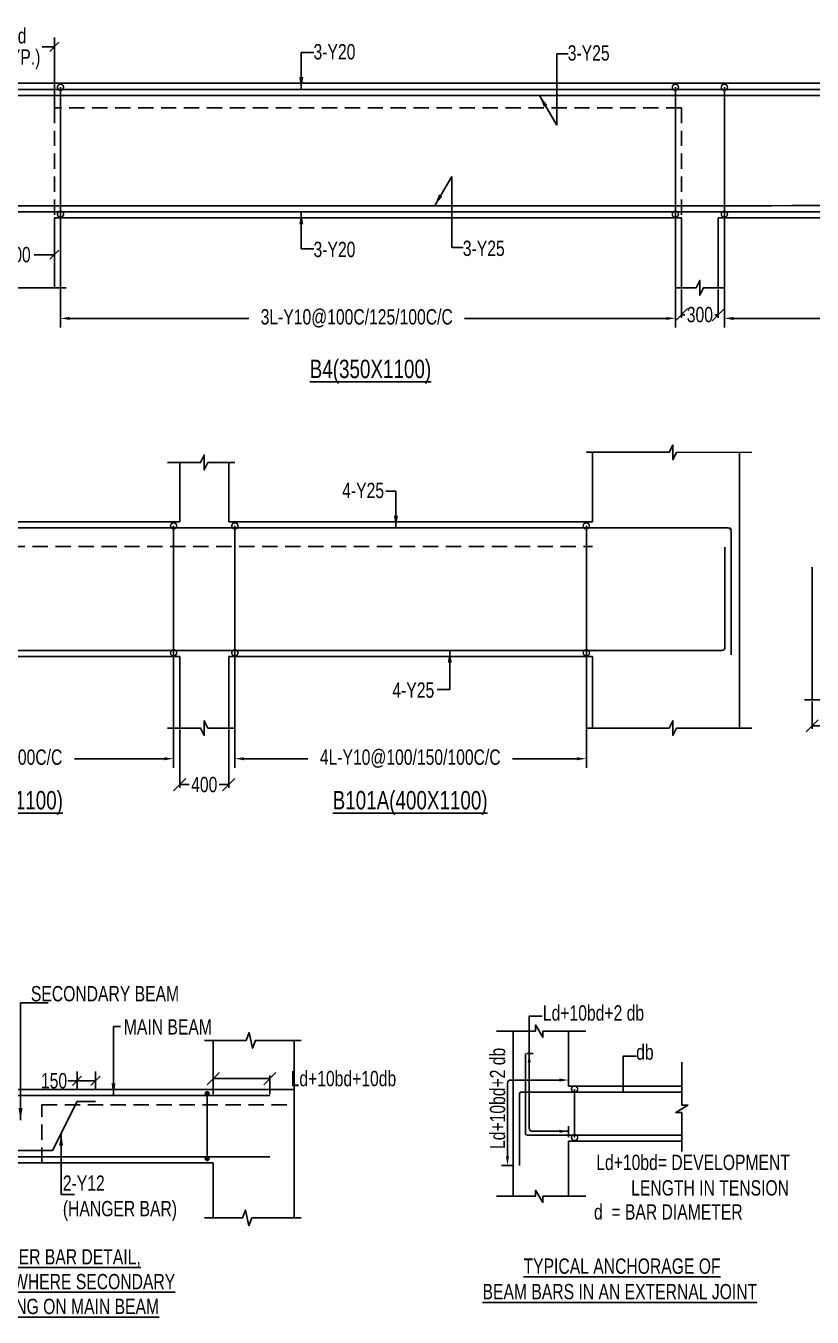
# Model space of a CAD drawing. Header units: millimetres. Extents: x 0 to 31744305, y -21599035 to 0.
# Drawn here: x 31660420 to 31666841, y -21259822 to -21249272 of the extents above; entities that cross this region are included whole.
import ezdxf

# ---------------------------------------------------------------- set-up
doc = ezdxf.new("R2010")
doc.units = ezdxf.units.MM
doc.header["$LTSCALE"] = 1000
doc.header["$MEASUREMENT"] = 0
doc.header["$PDMODE"] = 3
for name, pattern in [('CONTINOUS', [0]), ('CONTINU', [0]), ('HIDDEN', [0.375, 0.25, -0.125])]:
    doc.linetypes.add(name, pattern=pattern)
for name, color, linetype in [('-S-ARROW', 253, 'Continuous'), ('-S-BMNO', 1, 'Continuous'), ('-S-DIM', 251, 'Continuous'), ('-S-MISC', 8, 'Continuous'), ('-S-STIRRUPS DIM', 6, 'Continuous'), ('-S-STIRUP', 11, 'Continuous'), ('-STR-BEAM', 7, 'CONTINU'), ('-STR-COLUMN', 5, 'HIDDEN'), ('-STR-REINF', 3, 'Continuous'), ('-STR-RF-DIM', 8, 'CONTINOUS'), ('-STR-TEXT', 6, 'Continuous'), ('A-CONC', 5, 'Continuous'), ('Leader', 8, 'Continuous'), ('rein', 3, 'Continuous'), ('S-COL', 5, 'Continuous'), ('S-DIM', 7, 'Continuous'), ('SEC TEXT', 9, 'Continuous'), ('SLAB LINE', 254, 'HIDDEN')]:
    doc.layers.add(name, color=color, linetype=linetype)
doc.styles.add('BEAM-LS', font='romans.shx', dxfattribs={"width": 0.8})
doc.styles.add('SOBHA', font='swisscl.ttf')
doc.styles.add('sobha.sed', font='swisscl.ttf')
doc.dimstyles.new('S-25', dxfattribs={"dimscale": 25, "dimtxt": 2.5, "dimasz": 2.5, "dimexe": 0.25, "dimexo": 0.25, "dimgap": 0.1, "dimtad": 0, "dimdec": 0, "dimrnd": 0.0005, "dimzin": 0, "dimdsep": 46, "dimtxsty": 'SOBHA', "dimblk": 'OBLIQUE', "dimcen": 0.09, "dimclrd": 8, "dimclre": 8, "dimclrt": 6, "dimadec": 0, "dimazin": 0, "dimtfac": 1, "dimtdec": 0, "dimtofl": 0, "dimtmove": 0, "dimatfit": 3, "dimfxl": 0.18, "dimtolj": 1, "dimtzin": 0, "dimlwd": -1, "dimlwe": -1, "dimarcsym": 0})
doc.dimstyles.new('S-50', dxfattribs={"dimscale": 50, "dimtxt": 2.5, "dimasz": 2, "dimexe": 0.5, "dimexo": 0.25, "dimgap": 0.25, "dimtad": 0, "dimdec": 0, "dimrnd": 0.0005, "dimzin": 0, "dimdsep": 46, "dimtxsty": 'sobha.sed', "dimblk": 'OBLIQUE', "dimcen": 0.09, "dimclrd": 8, "dimclre": 8, "dimclrt": 6, "dimadec": 0, "dimazin": 0, "dimtfac": 1, "dimtdec": 0, "dimtofl": 0, "dimtmove": 2, "dimatfit": 3, "dimfxl": 0.18, "dimtolj": 1, "dimtzin": 0, "dimlwd": -1, "dimlwe": -1, "dimarcsym": 0})
doc.dimstyles.new('S-DIM50', dxfattribs={"dimscale": 50, "dimtxt": 2.5, "dimasz": 1.5, "dimexe": 1.5, "dimexo": 1, "dimgap": 0.5, "dimtad": 0, "dimdec": 0, "dimzin": 0, "dimdsep": 46, "dimtxsty": 'SOBHA', "dimcen": 0.09, "dimclrd": 256, "dimclre": 256, "dimclrt": 6, "dimadec": 5, "dimazin": 0, "dimtfac": 1, "dimtdec": 0, "dimtofl": 0, "dimtmove": 0, "dimatfit": 3, "dimfxl": 0.18, "dimtolj": 1, "dimtzin": 0, "dimlwd": -1, "dimlwe": -1, "dimarcsym": 0})
doc.dimstyles.new('STIRUP', dxfattribs={"dimscale": 50, "dimtxt": 2.5, "dimasz": 2.2, "dimexe": 0, "dimexo": 0, "dimgap": 0.5, "dimtad": 0, "dimdec": 0, "dimzin": 0, "dimdsep": 46, "dimtxsty": 'BEAM-LS', "dimblk": 'DOTSMALL', "dimcen": 0.09, "dimclrd": 256, "dimclre": 256, "dimclrt": 256, "dimadec": 5, "dimazin": 0, "dimtfac": 1, "dimtdec": 0, "dimtofl": 0, "dimtmove": 0, "dimatfit": 3, "dimldrblk": 'DOTSMALL', "dimfxl": 0, "dimfxlon": 1, "dimtolj": 1, "dimtzin": 0, "dimlwd": -1, "dimlwe": -1, "dimarcsym": 0})

# ---------------------------------------------------------------- blocks, each defined once
blk = doc.blocks.new('_DotSmall')
at = {"color": 0, "linetype": 'ByBlock', "const_width": 0.5}
blk.add_lwpolyline([(-0.0625, 0, 1), (0.0625, 0, 1)], format="xyb", close=True, dxfattribs=at)
blk = doc.blocks.new('*D12')
at = {"layer": '-S-STIRUP', "ltscale": 100, "transparency": 16777216}
blk.add_line((31660703, -21250811), (31660703, -21249774), dxfattribs=at)
at = {"layer": 'Defpoints', "color": 0, "linetype": 'CONTINU', "ltscale": 100, "transparency": 16777216}
for p in [(31660703, -21249774), (31660703, -21249774), (31660703, -21250811)]:
    blk.add_point(p, dxfattribs=at)
at = {"layer": '-S-STIRUP', "linetype": 'CONTINU', "ltscale": 100, "transparency": 16777216, "xscale": 100, "yscale": 100, "zscale": 100}
for p, rotation in [((31660703, -21249774), 90), ((31660703, -21250811), 270)]:
    blk.add_blockref('_DotSmall', p, dxfattribs=dict(at, rotation=rotation))
blk = doc.blocks.new('*D13')
at = {"layer": '-S-STIRUP', "ltscale": 100, "transparency": 16777216}
blk.add_line((31665724, -21250811), (31665724, -21249774), dxfattribs=at)
at = {"layer": 'Defpoints', "color": 0, "linetype": 'CONTINU', "ltscale": 100, "transparency": 16777216}
for p in [(31665724, -21249774), (31665724, -21249774), (31665724, -21250811)]:
    blk.add_point(p, dxfattribs=at)
at = {"layer": '-S-STIRUP', "linetype": 'CONTINU', "ltscale": 100, "transparency": 16777216, "xscale": 100, "yscale": 100, "zscale": 100}
for p, rotation in [((31665724, -21249774), 90), ((31665724, -21250811), 270)]:
    blk.add_blockref('_DotSmall', p, dxfattribs=dict(at, rotation=rotation))
blk = doc.blocks.new('*D15')
at = {"layer": '-STR-RF-DIM', "transparency": 16777216}
for p, q in [((31660703, -21250811), (31660703, -21251737)), ((31665724, -21250811), (31665724, -21251737)), ((31660778, -21251662), (31662240, -21251662)), ((31665649, -21251662), (31664003, -21251662))]:
    blk.add_line(p, q, dxfattribs=at)
for points in [[(31660778, -21251650), (31660778, -21251675), (31660703, -21251662)], [(31665649, -21251650), (31665649, -21251675), (31665724, -21251662)]]:
    blk.add_solid(points, dxfattribs=at)
at = {"layer": 'Defpoints', "color": 0, "transparency": 16777216}
for p in [(31660703, -21250811, 0), (31665724, -21250811, 0), (31660703, -21251662)]:
    blk.add_point(p, dxfattribs=at)
at = {"layer": '-STR-RF-DIM', "color": 6, "transparency": 16777216, "insert": (31663122, -21251662), "char_height": 125, "attachment_point": 5, "style": 'SOBHA'}
blk.add_mtext('\\A1;3L-Y10@100C/125/100C/C', dxfattribs=at)
blk = doc.blocks.new('_OBLIQUE')
at = {"color": 0, "linetype": 'ByBlock'}
blk.add_line((-0.5, -0.5), (0.5, 0.5), dxfattribs=at)
blk = doc.blocks.new('*D381')
at = {"color": 8, "transparency": 16777216}
for p, q in [((1133, -189), (1087, -110)), ((1300, -500), (862, -500))]:
    blk.add_line(p, q, dxfattribs=at)
for start, end in [(120, 134.7429), (165.2571, 180)]:
    blk.add_arc((1312, -500), 425, start, end, dxfattribs=at)
at = {"layer": 'Defpoints', "color": 0, "transparency": 16777216}
for p in [(1139, -200, 0), (987, -227), (1312, -500), (1312, -500), (1787, -500)]:
    blk.add_point(p, dxfattribs=at)
at = {"color": 8, "transparency": 16777216, "xscale": 100, "yscale": 100, "zscale": 100}
for p, rotation in [((1100, -132), 29.99999999999575), ((887, -500), 269.9999884995148)]:
    blk.add_blockref('_OBLIQUE', p, dxfattribs=dict(at, rotation=rotation))
at = {"color": 6, "transparency": 16777216, "insert": (944, -288), "char_height": 125, "attachment_point": 5, "rotation": 60, "style": 'sobha.sed'}
blk.add_mtext('\\A1;60°', dxfattribs=at)
blk = doc.blocks.new('*D378')
at = {"layer": '-S-DIM', "color": 8, "transparency": 16777216}
for p, q in [((962, -5), (962, 145)), ((1112, -5), (1112, 145)), ((962, 70), (1112, 70)), ((1112, 70), (1187, 70))]:
    blk.add_line(p, q, dxfattribs=at)
at = {"layer": 'Defpoints', "color": 0, "transparency": 16777216}
for p in [(1112, 70), (962, -100), (1112, -100)]:
    blk.add_point(p, dxfattribs=at)
at = {"layer": '-S-DIM', "color": 8, "transparency": 16777216, "xscale": 75, "yscale": 75, "zscale": 75, "rotation": 180}
blk.add_blockref('_OBLIQUE', (962, 70), dxfattribs=at)
at = {"layer": '-S-DIM', "color": 8, "transparency": 16777216, "xscale": 75, "yscale": 75, "zscale": 75}
blk.add_blockref('_OBLIQUE', (1112, 70), dxfattribs=at)
at = {"layer": '-S-DIM', "color": 6, "transparency": 16777216, "insert": (1300, 70), "char_height": 125, "attachment_point": 5, "style": 'SOBHA'}
blk.add_mtext('\\A1;150', dxfattribs=at)
blk = doc.blocks.new('*D379')
at = {"layer": '-S-DIM', "color": 8, "transparency": 16777216}
for p, q in [((1988, -5), (1988, 145)), ((2138, -5), (2138, 145)), ((1988, 70), (1913, 70)), ((2138, 70), (1988, 70))]:
    blk.add_line(p, q, dxfattribs=at)
at = {"layer": 'Defpoints', "color": 0, "transparency": 16777216}
for p in [(1988, 70), (1988, -100), (2138, -100)]:
    blk.add_point(p, dxfattribs=at)
at = {"layer": '-S-DIM', "color": 8, "transparency": 16777216, "xscale": 75, "yscale": 75, "zscale": 75, "rotation": 180}
blk.add_blockref('_OBLIQUE', (1988, 70), dxfattribs=at)
at = {"layer": '-S-DIM', "color": 8, "transparency": 16777216, "xscale": 75, "yscale": 75, "zscale": 75}
blk.add_blockref('_OBLIQUE', (2138, 70), dxfattribs=at)
at = {"layer": '-S-DIM', "color": 6, "transparency": 16777216, "insert": (1800, 70), "char_height": 125, "attachment_point": 5, "style": 'SOBHA'}
blk.add_mtext('\\A1;150', dxfattribs=at)
blk = doc.blocks.new('*D382')
at = {"layer": '-S-DIM', "color": 8, "transparency": 16777216}
for p, q in [((-462, -38), (-462, 113)), ((0, -38), (0, 113)), ((-462, 88), (0, 88))]:
    blk.add_line(p, q, dxfattribs=at)
at = {"layer": 'Defpoints', "color": 0, "transparency": 16777216}
for p in [(0, 88), (-462, -50), (0, -50)]:
    blk.add_point(p, dxfattribs=at)
at = {"layer": '-S-DIM', "color": 8, "transparency": 16777216, "xscale": 100, "yscale": 100, "zscale": 100}
for p, rotation in [((-462, 88), 179.9997867593097), ((0, 88), 359.9997867593097)]:
    blk.add_blockref('_OBLIQUE', p, dxfattribs=dict(at, rotation=rotation))
at = {"layer": '-S-DIM', "color": 6, "transparency": 16777216, "insert": (-1064, 88), "char_height": 125, "attachment_point": 5, "rotation": 359.9998, "style": 'sobha.sed'}
blk.add_mtext('\\A1;Ld+10bd+10db', dxfattribs=at)
blk = doc.blocks.new('*D383')
at = {"layer": '-S-DIM', "color": 8, "transparency": 16777216}
for p, q in [((3100, -38), (3100, 113)), ((3562, -38), (3562, 113)), ((3562, 88), (3100, 88))]:
    blk.add_line(p, q, dxfattribs=at)
at = {"layer": 'Defpoints', "color": 0, "transparency": 16777216}
for p in [(3100, 88), (3100, -50), (3562, -50)]:
    blk.add_point(p, dxfattribs=at)
at = {"layer": '-S-DIM', "color": 8, "transparency": 16777216, "xscale": 100, "yscale": 100, "zscale": 100}
for p, rotation in [((3100, 88), 180.0002132406902), ((3562, 88), 0.0002132406903055)]:
    blk.add_blockref('_OBLIQUE', p, dxfattribs=dict(at, rotation=rotation))
at = {"layer": '-S-DIM', "color": 6, "transparency": 16777216, "insert": (4163, 88), "char_height": 125, "attachment_point": 5, "rotation": 0.0002, "style": 'sobha.sed'}
blk.add_mtext('\\A1;Ld+10bd+10db', dxfattribs=at)
blk = doc.blocks.new('*D398')
at = {"layer": '-S-STIRUP', "ltscale": 100, "transparency": 16777216}
blk.add_line((31664901, -21258354), (31664901, -21257959), dxfattribs=at)
at = {"layer": 'Defpoints', "color": 0, "linetype": 'CONTINU', "ltscale": 100, "transparency": 16777216}
for p in [(31664900, -21257959), (31664901, -21257959), (31664901, -21258354)]:
    blk.add_point(p, dxfattribs=at)
at = {"layer": '-S-STIRUP', "linetype": 'CONTINU', "ltscale": 100, "transparency": 16777216, "xscale": 100, "yscale": 100, "zscale": 100}
for p, rotation in [((31664901, -21257959), 90), ((31664901, -21258354), 270)]:
    blk.add_blockref('_DotSmall', p, dxfattribs=dict(at, rotation=rotation))
blk = doc.blocks.new('*D405')
at = {"layer": '-S-STIRRUPS DIM', "color": 251, "transparency": 16777216}
for p, q in [((31660055, -21249841), (31660055, -21249368)), ((31660653, -21249941), (31660653, -21249368))]:
    blk.add_line(p, q, dxfattribs=at)
at = {"layer": '-S-STIRRUPS DIM', "color": 8, "transparency": 16777216}
for p, q in [((31660055, -21249443), (31660156, -21249443)), ((31660653, -21249443), (31660553, -21249443))]:
    blk.add_line(p, q, dxfattribs=at)
at = {"layer": 'Defpoints', "color": 0, "transparency": 16777216}
for p in [(31660653, -21249443), (31660055, -21249841, 0), (31660653, -21249941)]:
    blk.add_point(p, dxfattribs=at)
at = {"layer": '-S-STIRRUPS DIM', "color": 8, "transparency": 16777216, "xscale": 75, "yscale": 75, "zscale": 75, "rotation": 180}
blk.add_blockref('_OBLIQUE', (31660055, -21249443), dxfattribs=at)
at = {"layer": '-S-STIRRUPS DIM', "color": 8, "transparency": 16777216, "xscale": 75, "yscale": 75, "zscale": 75}
blk.add_blockref('_OBLIQUE', (31660653, -21249443), dxfattribs=at)
at = {"layer": '-S-STIRRUPS DIM', "color": 6, "transparency": 16777216, "char_height": 125, "attachment_point": 5, "style": 'sobha.sed'}
for s, insert in [('\\A1;Ld', (31660354, -21249354)), ('\\A1;(TYP.)', (31660354, -21249546))]:
    blk.add_mtext(s, dxfattribs=dict(at, insert=insert))
blk = doc.blocks.new('*D409')
at = {"layer": '-S-STIRRUPS DIM', "color": 251, "transparency": 16777216}
for p, q in [((31660053, -21250741), (31660053, -21251217)), ((31660653, -21250841), (31660653, -21251217))]:
    blk.add_line(p, q, dxfattribs=at)
at = {"layer": '-S-STIRRUPS DIM', "color": 8, "transparency": 16777216}
for p, q in [((31660053, -21251142), (31660219, -21251142)), ((31660653, -21251142), (31660487, -21251142))]:
    blk.add_line(p, q, dxfattribs=at)
at = {"layer": 'Defpoints', "color": 0, "transparency": 16777216}
for p in [(31660053, -21250741, 0), (31660653, -21250841, 0), (31660053, -21251142)]:
    blk.add_point(p, dxfattribs=at)
at = {"layer": '-S-STIRRUPS DIM', "color": 8, "transparency": 16777216, "xscale": 75, "yscale": 75, "zscale": 75, "rotation": 180}
blk.add_blockref('_OBLIQUE', (31660053, -21251142), dxfattribs=at)
at = {"layer": '-S-STIRRUPS DIM', "color": 8, "transparency": 16777216, "xscale": 75, "yscale": 75, "zscale": 75}
blk.add_blockref('_OBLIQUE', (31660653, -21251142), dxfattribs=at)
at = {"layer": '-S-STIRRUPS DIM', "color": 6, "transparency": 16777216, "insert": (31660353, -21251142), "char_height": 125, "attachment_point": 5, "style": 'sobha.sed'}
blk.add_mtext('\\A1;600', dxfattribs=at)
blk = doc.blocks.new('*D519')
at = {"layer": '-STR-RF-DIM', "transparency": 16777216}
for p, q in [((31666124, -21250811), (31666124, -21251737)), ((31670918, -21250811), (31670918, -21251737)), ((31666199, -21251662), (31667661, -21251662)), ((31670843, -21251662), (31669424, -21251662))]:
    blk.add_line(p, q, dxfattribs=at)
for points in [[(31666199, -21251650), (31666199, -21251675), (31666124, -21251662)], [(31670843, -21251650), (31670843, -21251675), (31670918, -21251662)]]:
    blk.add_solid(points, dxfattribs=at)
at = {"layer": 'Defpoints', "color": 0, "transparency": 16777216}
for p in [(31666124, -21250811, 0), (31670918, -21250811, 0), (31666124, -21251662)]:
    blk.add_point(p, dxfattribs=at)
at = {"layer": '-STR-RF-DIM', "color": 6, "transparency": 16777216, "insert": (31668543, -21251662), "char_height": 125, "attachment_point": 5, "style": 'SOBHA'}
blk.add_mtext('\\A1;3L-Y10@100C/125/100C/C', dxfattribs=at)
blk = doc.blocks.new('*D518')
at = {"layer": '-S-STIRUP', "ltscale": 100, "transparency": 16777216}
blk.add_line((31666124, -21250811), (31666124, -21249774), dxfattribs=at)
at = {"layer": 'Defpoints', "color": 0, "linetype": 'CONTINU', "ltscale": 100, "transparency": 16777216}
for p in [(31666124, -21249774), (31666124, -21249774), (31666124, -21250811)]:
    blk.add_point(p, dxfattribs=at)
at = {"layer": '-S-STIRUP', "linetype": 'CONTINU', "ltscale": 100, "transparency": 16777216, "xscale": 100, "yscale": 100, "zscale": 100}
for p, rotation in [((31666124, -21249774), 90), ((31666124, -21250811), 270)]:
    blk.add_blockref('_DotSmall', p, dxfattribs=dict(at, rotation=rotation))
blk = doc.blocks.new('*D783')
at = {"layer": '-STR-RF-DIM', "transparency": 16777216}
for p, q in [((31658677, -21254424), (31658677, -21255334)), ((31661627, -21254394), (31661627, -21255334)), ((31658752, -21255259), (31659143, -21255259)), ((31661552, -21255259), (31660817, -21255259))]:
    blk.add_line(p, q, dxfattribs=at)
for points in [[(31658752, -21255247), (31658752, -21255272), (31658677, -21255259)], [(31661552, -21255247), (31661552, -21255272), (31661627, -21255259)]]:
    blk.add_solid(points, dxfattribs=at)
at = {"layer": 'Defpoints', "color": 0, "transparency": 16777216}
for p in [(31658677, -21254424, 0), (31661627, -21254394, 178587), (31661627, -21255259)]:
    blk.add_point(p, dxfattribs=at)
at = {"layer": '-STR-RF-DIM', "color": 6, "transparency": 16777216, "insert": (31659980, -21255259), "char_height": 125, "attachment_point": 5, "style": 'SOBHA'}
blk.add_mtext('\\A1;4L-Y10@100/150/100C/C', dxfattribs=at)
blk = doc.blocks.new('*D785')
at = {"layer": '-S-STIRUP', "ltscale": 100, "transparency": 16777216}
blk.add_line((31661627, -21254394), (31661627, -21253357), dxfattribs=at)
at = {"layer": 'Defpoints', "color": 0, "linetype": 'CONTINU', "ltscale": 100, "transparency": 16777216}
for p in [(31661627, -21253357), (31661627, -21253357), (31661627, -21254394)]:
    blk.add_point(p, dxfattribs=at)
at = {"layer": '-S-STIRUP', "linetype": 'CONTINU', "ltscale": 100, "transparency": 16777216, "xscale": 100, "yscale": 100, "zscale": 100}
for p, rotation in [((31661627, -21253357), 90), ((31661627, -21254394), 270)]:
    blk.add_blockref('_DotSmall', p, dxfattribs=dict(at, rotation=rotation))
blk = doc.blocks.new('*D786')
at = {"layer": '-STR-RF-DIM', "transparency": 16777216}
for p, q in [((31662127, -21254394), (31662127, -21255334)), ((31664997, -21254394), (31664997, -21255334)), ((31662202, -21255259), (31662722, -21255259)), ((31664922, -21255259), (31664395, -21255259))]:
    blk.add_line(p, q, dxfattribs=at)
for points in [[(31662202, -21255247), (31662202, -21255272), (31662127, -21255259)], [(31664922, -21255247), (31664922, -21255272), (31664997, -21255259)]]:
    blk.add_solid(points, dxfattribs=at)
at = {"layer": 'Defpoints', "color": 0, "transparency": 16777216}
for p in [(31662127, -21254394, 178587), (31664997, -21254394, 178587), (31662127, -21255259)]:
    blk.add_point(p, dxfattribs=at)
at = {"layer": '-STR-RF-DIM', "color": 6, "transparency": 16777216, "insert": (31663559, -21255259), "char_height": 125, "attachment_point": 5, "style": 'SOBHA'}
blk.add_mtext('\\A1;4L-Y10@100/150/100C/C', dxfattribs=at)
blk = doc.blocks.new('*D787')
at = {"layer": '-S-STIRUP', "ltscale": 100, "transparency": 16777216}
blk.add_line((31662127, -21254394), (31662127, -21253357), dxfattribs=at)
at = {"layer": 'Defpoints', "color": 0, "linetype": 'CONTINU', "ltscale": 100, "transparency": 16777216}
for p in [(31662127, -21253357), (31662127, -21253357), (31662127, -21254394)]:
    blk.add_point(p, dxfattribs=at)
at = {"layer": '-S-STIRUP', "linetype": 'CONTINU', "ltscale": 100, "transparency": 16777216, "xscale": 100, "yscale": 100, "zscale": 100}
for p, rotation in [((31662127, -21253357), 90), ((31662127, -21254394), 270)]:
    blk.add_blockref('_DotSmall', p, dxfattribs=dict(at, rotation=rotation))
blk = doc.blocks.new('*D788')
at = {"layer": '-S-STIRUP', "ltscale": 100, "transparency": 16777216}
blk.add_line((31664997, -21254394), (31664997, -21253357), dxfattribs=at)
at = {"layer": 'Defpoints', "color": 0, "linetype": 'CONTINU', "ltscale": 100, "transparency": 16777216}
for p in [(31664997, -21253357), (31664997, -21253357), (31664997, -21254394)]:
    blk.add_point(p, dxfattribs=at)
at = {"layer": '-S-STIRUP', "linetype": 'CONTINU', "ltscale": 100, "transparency": 16777216, "xscale": 100, "yscale": 100, "zscale": 100}
for p, rotation in [((31664997, -21253357), 90), ((31664997, -21254394), 270)]:
    blk.add_blockref('_DotSmall', p, dxfattribs=dict(at, rotation=rotation))
blk = doc.blocks.new('*D894')
at = {"layer": 'Defpoints', "color": 0, "transparency": 16777216}
for p in [(31666841, -21254778, 0), (31668341, -21254778, 0), (31668341, -21254991)]:
    blk.add_point(p, dxfattribs=at)
at = {"layer": 'S-DIM', "color": 8, "transparency": 16777216}
for p, q in [((31666841, -21254791), (31666841, -21255016)), ((31668341, -21254791), (31668341, -21255016)), ((31666841, -21254991), (31667432, -21254991)), ((31668341, -21254991), (31667750, -21254991))]:
    blk.add_line(p, q, dxfattribs=at)
at = {"layer": 'S-DIM', "color": 8, "transparency": 16777216, "xscale": 100, "yscale": 100, "zscale": 100, "rotation": 180}
blk.add_blockref('_OBLIQUE', (31666841, -21254991), dxfattribs=at)
at = {"layer": 'S-DIM', "color": 8, "transparency": 16777216, "xscale": 100, "yscale": 100, "zscale": 100}
blk.add_blockref('_OBLIQUE', (31668341, -21254991), dxfattribs=at)
at = {"layer": 'S-DIM', "color": 6, "transparency": 16777216, "insert": (31667591, -21254991), "char_height": 125, "attachment_point": 5, "style": 'sobha.sed'}
blk.add_mtext('\\A1;1500', dxfattribs=at)
blk = doc.blocks.new('*D1140')
at = {"layer": 'Defpoints', "color": 0, "transparency": 16777216}
for p in [(31665774, -21251412, 0), (31666074, -21251412, 0), (31666074, -21251632)]:
    blk.add_point(p, dxfattribs=at)
at = {"layer": 'S-DIM', "color": 8, "transparency": 16777216}
for p, q in [((31665774, -21251425), (31665774, -21251657)), ((31666074, -21251425), (31666074, -21251657)), ((31665774, -21251632), (31665802, -21251632)), ((31666074, -21251632), (31666046, -21251632))]:
    blk.add_line(p, q, dxfattribs=at)
at = {"layer": 'S-DIM', "color": 8, "transparency": 16777216, "xscale": 100, "yscale": 100, "zscale": 100, "rotation": 180}
blk.add_blockref('_OBLIQUE', (31665774, -21251632), dxfattribs=at)
at = {"layer": 'S-DIM', "color": 8, "transparency": 16777216, "xscale": 100, "yscale": 100, "zscale": 100}
blk.add_blockref('_OBLIQUE', (31666074, -21251632), dxfattribs=at)
at = {"layer": 'S-DIM', "color": 6, "transparency": 16777216, "insert": (31665924, -21251632), "char_height": 125, "attachment_point": 5, "style": 'sobha.sed'}
blk.add_mtext('\\A1;300', dxfattribs=at)
blk = doc.blocks.new('*D1144')
at = {"layer": 'Defpoints', "color": 0, "transparency": 16777216}
for p in [(31661677, -21255009, 0), (31662077, -21255009, 0), (31662077, -21255471)]:
    blk.add_point(p, dxfattribs=at)
at = {"layer": 'S-DIM', "color": 8, "transparency": 16777216}
for p, q in [((31661677, -21255021), (31661677, -21255496)), ((31662077, -21255021), (31662077, -21255496)), ((31661677, -21255471), (31661754, -21255471)), ((31662077, -21255471), (31661999, -21255471))]:
    blk.add_line(p, q, dxfattribs=at)
at = {"layer": 'S-DIM', "color": 8, "transparency": 16777216, "xscale": 100, "yscale": 100, "zscale": 100, "rotation": 180}
blk.add_blockref('_OBLIQUE', (31661677, -21255471), dxfattribs=at)
at = {"layer": 'S-DIM', "color": 8, "transparency": 16777216, "xscale": 100, "yscale": 100, "zscale": 100}
blk.add_blockref('_OBLIQUE', (31662077, -21255471), dxfattribs=at)
at = {"layer": 'S-DIM', "color": 6, "transparency": 16777216, "insert": (31661877, -21255471), "char_height": 125, "attachment_point": 5, "style": 'sobha.sed'}
blk.add_mtext('\\A1;400', dxfattribs=at)
blk = doc.blocks.new('Hanger')
at = {"layer": '-S-STIRUP', "linetype": 'CONTINU', "ltscale": 100}
h = blk.add_hatch(color=256, dxfattribs=at)
h.dxf.hatch_style = 1
h.paths.add_polyline_path([(65.2, -34, 1), (34.3, -34, 1)])
h = blk.add_hatch(color=256, dxfattribs=at)
h.dxf.hatch_style = 1
h.paths.add_polyline_path([(3034.5, -34, -1), (3065.4, -34, -1)])
h = blk.add_hatch(color=256, dxfattribs=at)
h.dxf.hatch_style = 1
h.paths.add_polyline_path([(52.2, -550.2), (47.3, -550.2, 0.3683822), (34.3, -565.5, 1), (65.2, -565.5, 0.3683822)])
h = blk.add_hatch(color=256, dxfattribs=at)
h.dxf.hatch_style = 1
h.paths.add_polyline_path([(3047.5, -550.2), (3052.4, -550.2, -0.3683822), (3065.4, -565.5, -1), (3034.5, -565.5, -0.3683822)])
at = {"layer": '-S-MISC', "linetype": 'ByBlock', "ltscale": 1000}
for points in [[(-718, 400), (-344.7, 400), (-321.3, 335.6), (-293.2, 464.4), (-269.7, 400), (70.6, 400)], [(3817.7, 400), (3444.5, 400), (3421, 335.6), (3392.9, 464.4), (3369.5, 400), (3029.2, 400)], [(-718, -1050), (-314.7, -1050), (-291.3, -1114.4), (-263.2, -985.6), (-239.7, -1050), (70.6, -1050)], [(3817.7, -1050), (3414.5, -1050), (3391, -1114.4), (3362.9, -985.6), (3339.5, -1050), (3029.2, -1050)]]:
    blk.add_lwpolyline(points, dxfattribs=at)
at = {"layer": '-S-STIRUP', "linetype": 'CONTINU', "ltscale": 100}
for p, q in [((49.8, -49.4), (49.8, -550)), ((3050, -49.4), (3050, -550))]:
    blk.add_line(p, q, dxfattribs=at)
for centre in [(49.8, -34), (3050, -34), (49.8, -565.5), (3050, -565.5)]:
    blk.add_circle(centre, 15.5, dxfattribs=at)
at = {"layer": 'A-CONC', "color": 7}
for p, q in [((0, 0), (3099.8, 0)), ((0, -600), (3099.8, -600))]:
    blk.add_line(p, q, dxfattribs=at)
at = {"layer": 'rein'}
for p, q in [((-461.5, -50), (3561.7, -50)), ((962, -100), (1112, -100)), ((1112, -100), (1312.1, -500)), ((1987.8, -100), (1787.6, -500)), ((2137.8, -100), (1987.8, -100)), ((1312.1, -500), (1787.6, -500)), ((-461.5, -550), (3561.7, -550))]:
    blk.add_line(p, q, dxfattribs=at)
at = {"layer": 'S-COL'}
for p, q in [((-659.7, -1050), (-659.7, 400)), ((0, 0), (0, 400)), ((3099.8, 0), (3099.8, 400)), ((3759.5, -1050), (3759.5, 400)), ((0, -1050), (0, -600)), ((3099.8, -1050), (3099.8, -600))]:
    blk.add_line(p, q, dxfattribs=at)
at = {"layer": 'SLAB LINE', "ltscale": 10}
for p, q in [((0, 0), (-659.7, 0)), ((3099.8, 0), (3759.5, 0))]:
    blk.add_line(p, q, dxfattribs=at)
at = {"layer": 'SLAB LINE', "color": 8, "ltscale": 0.5}
for p, q in [((-659.7, -125), (1399.9, -125)), ((1399.9, -600), (1399.9, -125)), ((1699.9, -600), (1699.9, -125)), ((1699.9, -125), (3759.5, -125))]:
    blk.add_line(p, q, dxfattribs=at)
at = {"layer": '-S-BMNO', "color": 4, "insert": (1682.4, -1305.2), "char_height": 125, "attachment_point": 2, "line_spacing_factor": 0.971848, "style": 'sobha.sed'}
blk.add_mtext_dynamic_manual_height_columns('{\\LTYP HANGER BAR DETAIL,\\PAT LOCATION WHERE SECONDARY\\PBEAM RESTING ON MAIN BEAM}', width=2137.472, gutter_width=10, heights=[0], dxfattribs=at)
at = {"layer": '-STR-TEXT', "color": 6, "char_height": 125, "attachment_point": 1, "style": 'SOBHA'}
for s, insert in [('\\pxt2;SECONDARY BEAM', (1611.2, 844.5, 0)), ('\\pxt2;MAIN BEAM', (2370.1, 573.5, 0)), ('\\pxt2;TOP BAR', (313.8, 416.5, 0)), ('2-Y12\\P(HANGER BAR)', (1871.9, -703.1, 0)), ('\\pxt2;BOTTOM BAR', (406.3, -820.3, 0))]:
    blk.add_mtext(s, dxfattribs=dict(at, insert=insert))
at = {"layer": '-S-DIM'}
for base, p1, p2, angle, picture, middle in [((0, 88.4), (-461.9, -50), (0, -50), 359.99979, '*D382', (-1063.6, 88.4)), ((3099.8, 88.4), (3561.7, -50), (3099.8, -50), 180.00021, '*D383', (4163.4, 88.4))]:
    dim = blk.add_linear_dim(base=base, p1=p1, p2=p2, angle=angle, text='Ld+10bd+10db', dimstyle='S-50', dxfattribs=at)
    dim.commit()
    dim.dimension.update_dxf_attribs({"geometry": picture, "text_midpoint": middle, "dimtype": 129})
dim = blk.add_linear_dim(base=(1112, 70.3), p1=(962, -100), p2=(1112, -100), dimstyle='S-50', dxfattribs=at)
dim.commit()
dim.dimension.update_dxf_attribs({"geometry": '*D378', "text_midpoint": (1299.7, 70.3)})
dim = blk.add_linear_dim(base=(1987.8, 70.3), p1=(2137.8, -100), p2=(1987.8, -100), angle=180, dimstyle='S-50', dxfattribs=at)
dim.commit()
dim.dimension.update_dxf_attribs({"geometry": '*D379', "text_midpoint": (1800, 70.3)})
dim = blk.add_angular_dim_2l(base=(986.8, -227), line1=((1787.4, -500), (1312.2, -500)), line2=((1312.2, -500), (1139, -200, 0)), dimstyle='S-50')
dim.commit()
dim.dimension.update_dxf_attribs({"geometry": '*D381', "text_midpoint": (944.4, -287.6)})
at = {"layer": 'Leader'}
for points in [[(1526.5, -252.4), (1526.5, 707.2), (1752.3, 707.2)], [(2285.4, -49.9), (2285.4, 513.5), (2341.5, 513.5)], [(323.3, -49.9), (323.3, 265.3), (379.4, 265.3)], [(1857.8, -359.8), (1857.8, -858.9), (1966.2, -858.9)], [(338.6, -547.4), (338.6, -862.6), (394.7, -862.6)]]:
    blk.add_leader(points, dimstyle='S-50', override={"dimasz": 2}, dxfattribs=at)
blk = doc.blocks.new('456')
at = {"layer": '-STR-TEXT', "color": 6}
blk.add_blockref('Hanger', (16285816, -2155476), dxfattribs=at)

msp = doc.modelspace()

# ---------------------------------------------------------------- linework, layer by layer
at = {"layer": '-S-ARROW', "lineweight": 25}
for p, q in [((31664511.2, -21257667), (31664563.3, -21257667)), ((31664850.7, -21258351), (31664850.7, -21258260))]:
    msp.add_line(p, q, dxfattribs=at)
at = {"layer": '-S-ARROW'}
msp.add_line((31664400.7, -21258582.5), (31664305, -21258582.5), dxfattribs=at)
at = {"layer": '-S-ARROW', "lineweight": 25}
for points in [[(31664850.7, -21258303.3), (31664555.5, -21258303.3, -0.4142136), (31664530.5, -21258278.3), (31664530.5, -21257362.2), (31664635.8, -21257362.2)], [(31664352.9, -21258507.5), (31664352.9, -21257909.4, -0.4142136), (31664377.9, -21257884.4), (31664775.7, -21257884.4)]]:
    msp.add_lwpolyline(points, format="xyb", dxfattribs=at)
for points in [[(31664543, -21257742), (31664530.5, -21257667), (31664518, -21257742)], [(31664775.7, -21257871.9), (31664850.7, -21257884.4), (31664775.7, -21257896.9)], [(31664775.7, -21258315.8), (31664850.7, -21258303.3), (31664775.7, -21258290.8)], [(31664365.4, -21258507.5), (31664352.9, -21258582.5), (31664340.4, -21258507.5)]]:
    msp.add_solid(points, dxfattribs=at)
at = {"layer": '-S-MISC', "linetype": 'ByBlock', "ltscale": 1000, "elevation": 0}
for points in [[(31658590.4, -21251412.1), (31659623.1, -21251411.6), (31659653, -21251352), (31659653, -21251472.1), (31659682.8, -21251411.6), (31660748.8, -21251412.1)], [(31665724, -21251412.1), (31665893.8, -21251412.1), (31665923.6, -21251352.4), (31665923.6, -21251472.6), (31665953.5, -21251412.1), (31666123.5, -21251412.1)], [(31664997.2, -21252756.2), (31665673.7, -21252756.2), (31665703.5, -21252696.6), (31665703.5, -21252816.7), (31665733.4, -21252756.2), (31666349.6, -21252756.5)], [(31662126.5, -21252839.8), (31661906.5, -21252839.8), (31661876.6, -21252899.5), (31661876.6, -21252779.3), (31661846.8, -21252839.8), (31661576.4, -21252839.8)], [(31666778.4, -21254778), (31667061.1, -21254778), (31667091, -21254718.4), (31667091, -21254838.5), (31667120.9, -21254778), (31668436.8, -21254778)], [(31662126.5, -21255009), (31661906.5, -21255009), (31661876.6, -21254949.3), (31661876.6, -21255069.5), (31661846.8, -21255009), (31661576.4, -21255009)], [(31664997.3, -21255009), (31665673.7, -21255009), (31665703.5, -21254949.3), (31665703.5, -21255069.5), (31665733.4, -21255009), (31666349.6, -21255009.2)]]:
    msp.add_lwpolyline(points, dxfattribs=at)
at = {"layer": '-S-MISC', "linetype": 'ByBlock', "ltscale": 1000}
for points in [[(31664263.9, -21257484.5), (31664581.2, -21257484.5), (31664581.2, -21257434.5), (31664641.8, -21257534.5), (31664641.8, -21257484.5), (31664991.6, -21257484.5)], [(31665776.8, -21258467), (31665776.8, -21258149.7), (31665726.8, -21258149.7), (31665826.8, -21258089.1), (31665776.8, -21258089.1), (31665776.8, -21257739.3)], [(31664263.9, -21258834.5), (31664581.2, -21258834.5), (31664581.2, -21258784.5), (31664641.8, -21258884.5), (31664641.8, -21258834.5), (31664991.6, -21258834.5)]]:
    msp.add_lwpolyline(points, dxfattribs=at)
at = {"layer": '-STR-BEAM'}
for p, q in [((31644537.9, -21249741.2, 0), (31671274, -21249741.2, 0)), ((31660653, -21250841.2, 0), (31665774, -21250841.2, 0)), ((31670974, -21250841.2, 0), (31666074, -21250841.2, 0)), ((31661676.5, -21253324.4, 0), (31658676.5, -21253324.4, 0)), ((31665047.2, -21253324.4, 0), (31662076.5, -21253324.4, 0))]:
    msp.add_line(p, q, dxfattribs=at)
at = {"layer": '-STR-BEAM', "linetype": 'ByBlock', "ltscale": 1000}
for p, q in [((31665776.8, -21257934.5), (31664850.7, -21257934.5)), ((31665776.8, -21258384.5), (31664850.7, -21258384.5))]:
    msp.add_line(p, q, dxfattribs=at)
at = {"layer": '-STR-BEAM', "elevation": 0}
for points in [[(31658676.5, -21254424.4), (31661676.5, -21254424.4)], [(31662076.5, -21254424.4), (31665047.2, -21254424.4)]]:
    msp.add_lwpolyline(points, dxfattribs=at)
at = {"layer": '-STR-COLUMN', "linetype": 'Continuous', "ltscale": 10}
for p, q in [((31660653, -21250841.2, 0), (31660653, -21251412.1, 0)), ((31665774, -21250841.2, 0), (31665774, -21251412.1, 0)), ((31666074, -21250841.2, 0), (31666074, -21251412.1, 0)), ((31665047.2, -21253324.4, 0), (31665047.2, -21252756.2, 0)), ((31666247.2, -21255009.2, 0), (31666247.2, -21252756.4, 0)), ((31661676.5, -21253324.4, 0), (31661676.5, -21252839.8, 0)), ((31662076.5, -21253324.4, 0), (31662076.5, -21252839.8, 0)), ((31666841, -21253693.4, 0), (31666841, -21254778, 0)), ((31661676.5, -21254424.4, 0), (31661676.5, -21255009, 0)), ((31662076.5, -21254424.4, 0), (31662076.5, -21255009, 0)), ((31665047.3, -21254424.4, 0), (31665047.3, -21255009, 0))]:
    msp.add_line(p, q, dxfattribs=at)
at = {"layer": '-STR-COLUMN', "linetype": 'ByBlock', "ltscale": 1000}
for p, q in [((31664400.7, -21257484.5), (31664400.7, -21258834.5)), ((31664850.7, -21257484.5), (31664850.7, -21257934.5)), ((31664850.7, -21258384.5), (31664850.7, -21258834.5))]:
    msp.add_line(p, q, dxfattribs=at)
at = {"layer": '-STR-REINF', "ltscale": 10}
for p, q in [((31671209, -21249791.2, 0), (31644602.9, -21249791.2, 0)), ((31644652.9, -21250791.2, 0), (31671159, -21250791.2, 0)), ((31655827.1, -21253374.4, 0), (31666153.5, -21253374.4, 0)), ((31666178.5, -21253399.4, 0), (31666178.5, -21254409.8, 0))]:
    msp.add_line(p, q, dxfattribs=at)
at = {"layer": '-STR-REINF', "ltscale": 100}
for p, q in [((31664500.8, -21258322.5), (31664500.8, -21257667)), ((31664450.7, -21257996.5), (31664450.7, -21258582.5)), ((31664462.7, -21257984.5), (31665776.8, -21257984.5)), ((31664512.8, -21258334.5), (31665776.8, -21258334.5))]:
    msp.add_line(p, q, dxfattribs=at)
at = {"layer": '-STR-REINF', "ltscale": 10}
msp.add_lwpolyline([(31671073, -21249869.6), (31671073, -21250726.2, -0.0016852), (31665859, -21250741.2), (31660052.9, -21250741.2)], format="xyb", dxfattribs=at)
at = {"layer": '-STR-REINF', "ltscale": 10, "elevation": 0}
for points in [[(31660053, -21249841.2), (31671108, -21249841.2, -0.4142136), (31671123, -21249856.2), (31671123, -21250786.1)], [(31655861.6, -21253519.9), (31655861.6, -21254349.4, 0.4142136), (31655886.6, -21254374.4), (31666103.5, -21254374.4, 0.4142136), (31666128.5, -21254349.4), (31666128.5, -21253532.1)]]:
    msp.add_lwpolyline(points, format="xyb", dxfattribs=at)
at = {"layer": '-STR-REINF', "ltscale": 10, "extrusion": (-1.45978e-09, 0, 1)}
msp.add_arc((31666153.5, -21253399.4, 0), 25, 0, 90, dxfattribs=at)
at = {"layer": '-STR-REINF', "ltscale": 10}
msp.add_arc((31666163.5, -21253389.4, 0), 15, 0, 90, dxfattribs=at)
at = {"layer": '-STR-REINF', "ltscale": 100}
for centre, start, end in [((31664462.7, -21257996.5), 90, 180), ((31664512.8, -21258322.5), 180, 270)]:
    msp.add_arc(centre, 12, start, end, dxfattribs=at)
at = {"layer": 'SLAB LINE', "color": 8, "linetype": 'HIDDEN', "ltscale": 0.5}
for p, q in [((31665774, -21249941.2, 0), (31660653, -21249941.2, 0)), ((31660653, -21249941.2, 0), (31660653, -21250841.2, 0)), ((31665774, -21249941.2, 0), (31665774, -21250841.2, 0)), ((31656162.1, -21253524.4, 0), (31665047.2, -21253524.4, 0))]:
    msp.add_line(p, q, dxfattribs=at)

# ---------------------------------------------------------------- block references
at = {"layer": 'SLAB LINE', "color": 8, "linetype": 'HIDDEN', "ltscale": 500}
msp.add_blockref('456', (15373034.5, -19102485), dxfattribs=at)

# ---------------------------------------------------------------- texts
at = {"layer": '-S-BMNO', "color": 4, "insert": (31664119.8, -21259342.2), "char_height": 125, "width": 2301.951, "attachment_point": 1, "style": 'sobha.sed'}
msp.add_mtext('\\pxqc;{\\L TYPICAL ANCHORAGE OF \\PBEAM BARS IN AN EXTERNAL JOINT}', dxfattribs=at)
at = {"layer": '-STR-TEXT', "color": 6, "style": 'SOBHA'}
for s, p in [('3-Y20', (31662769.4, -21249546.3, 0)), ('3-Y25', (31664845.3, -21249556, 0)), ('3-Y20', (31662769.4, -21251161.2, 0)), ('3-Y25', (31663988.5, -21251152.1, 0)), ('4-Y25', (31663003.4, -21253129.6, 0)), ('4-Y25', (31663413.1, -21254761.2, 0)), ('Ld+10bd+2 db', (31664642.1, -21257398.9, 346)), ('db', (31665403.9, -21257719, 431.6)), ('d  = BAR DIAMETER', (31665059.3, -21259024.3))]:
    msp.add_text(s, height=125, dxfattribs=at).set_placement(p)
msp.add_text('Ld+10bd+2 db', height=125, rotation=90, dxfattribs=at).set_placement((31664334.2, -21258447.7, 346))
at = {"layer": '-STR-TEXT', "color": 6, "insert": (31665078.2, -21258494.4, 0), "char_height": 125, "width": 2963.51, "attachment_point": 1, "style": 'SOBHA'}
msp.add_mtext('Ld+10bd= DEVELOPMENT \\P        LENGTH IN TENSION', dxfattribs=at)
at = {"layer": 'SEC TEXT', "color": 4, "linetype": 'ByBlock', "style": 'sobha.sed'}
for s, p in [('%%UB4(350X1100)', (31662738.4, -21252149.8, 0)), ('%%UB100A(400X1100)', (31659458, -21255673.1)), ('%%UB101A(400X1100)', (31662925.7, -21255673.1))]:
    msp.add_text(s, height=150, rotation=359.98928, dxfattribs=at).set_placement(p)

# ---------------------------------------------------------------- dimensions: what is measured, and where the dimension line sits
at = {"layer": '-S-STIRRUPS DIM'}
dim = msp.add_linear_dim(base=(31660653, -21249442.8, 0), p1=(31660055.3, -21249841.2, 0), p2=(31660653, -21249941.2, 0), angle=180, text='Ld\\X(TYP.)', dimstyle='S-DIM50', override={"dimscale": 1, "dimtxt": 125, "dimasz": 75, "dimexe": 75, "dimexo": 0, "dimgap": 25, "dimrnd": 5, "dimtxsty": 'sobha.sed', "dimblk1": 'OBLIQUE', "dimblk2": 'OBLIQUE', "dimsah": 1, "dimcen": 4.5, "dimclrd": 8, "dimclre": 251, "dimfxl": 75}, dxfattribs=at)
dim.commit()
dim.dimension.update_dxf_attribs({"geometry": '*D405', "text_midpoint": (31660354.2, -21249442.8, 0)})
dim = msp.add_linear_dim(base=(31660052.9, -21251142.3), p1=(31660653, -21250841.2, 0), p2=(31660052.9, -21250741.2, 0), angle=180, dimstyle='S-DIM50', override={"dimscale": 1, "dimtxt": 125, "dimasz": 75, "dimexe": 75, "dimexo": 0, "dimgap": 25, "dimrnd": 5, "dimtxsty": 'sobha.sed', "dimblk1": 'OBLIQUE', "dimblk2": 'OBLIQUE', "dimsah": 1, "dimcen": 4.5, "dimclrd": 8, "dimclre": 251, "dimfxl": 75}, dxfattribs=at)
dim.commit()
dim.dimension.update_dxf_attribs({"geometry": '*D409', "text_midpoint": (31660353, -21251142.3)})
at = {"layer": '-S-STIRUP', "linetype": 'CONTINU', "ltscale": 100}
for base, p1, p2, picture, middle in [((31660703, -21249774.2, 0), (31660703, -21250810.9, 0), (31660703, -21249774.2, 0), '*D12', (31660703, -21250292.5, 0)), ((31665724, -21249774.2, 0), (31665724, -21250810.9, 0), (31665724, -21249774.2, 0), '*D13', (31665724, -21250292.5, 0)), ((31666124, -21249774.2, 0), (31666124, -21250810.9, 0), (31666124, -21249774.2, 0), '*D518', (31666124, -21250292.5, 0)), ((31661626.5, -21253357.4, 178586.6), (31661626.5, -21254394.1, 178586.6), (31661626.5, -21253357.4, 178586.6), '*D785', (31661626.5, -21253875.8, 178586.6)), ((31662126.5, -21253357.4, 178586.6), (31662126.5, -21254394.1, 178586.6), (31662126.5, -21253357.4, 178586.6), '*D787', (31662126.5, -21253875.8, 178586.6)), ((31664997.2, -21253357.4, 178586.6), (31664997.2, -21254394.1, 178586.6), (31664997.2, -21253357.4, 178586.6), '*D788', (31664997.2, -21253875.8, 178586.6)), ((31664900.7, -21257959.5), (31664900.7, -21258353.6), (31664900.3, -21257959.5), '*D398', (31664900.7, -21258156.5))]:
    dim = msp.add_linear_dim(base=base, p1=p1, p2=p2, angle=90, text=' ', dimstyle='STIRUP', override={"dimasz": 2}, dxfattribs=at)
    dim.commit()
    dim.dimension.update_dxf_attribs({"geometry": picture, "text_midpoint": middle})
at = {"layer": '-STR-RF-DIM'}
for base, p1, p2, text, picture, middle in [((31660703, -21251662.1, 0), (31665724, -21250810.9, 0), (31660703, -21250810.9, 0), '3L-Y10@100C/125/100C/C', '*D15', (31663121.9, -21251662.1, 0)), ((31666124, -21251662.1, 0), (31670917.7, -21250810.9, 0), (31666124, -21250810.9, 0), '3L-Y10@100C/125/100C/C', '*D519', (31668542.9, -21251662.1, 0)), ((31662126.5, -21255259, 0), (31664997.2, -21254394.1, 178586.6), (31662126.5, -21254394.1, 178586.6), '4L-Y10@100/150/100C/C', '*D786', (31663558.7, -21255259, 0))]:
    dim = msp.add_linear_dim(base=base, p1=p1, p2=p2, angle=180, text=text, dimstyle='S-DIM50', override={"dimscale": 1, "dimtxt": 125, "dimasz": 75, "dimexe": 75, "dimexo": 0, "dimgap": 25, "dimsah": 1, "dimcen": 4.5, "dimfxl": 75}, dxfattribs=at)
    dim.commit()
    dim.dimension.update_dxf_attribs({"geometry": picture, "text_midpoint": middle, "dimtype": 160})
dim = msp.add_linear_dim(base=(31661626.5, -21255259, 0), p1=(31658676.5, -21254424.4, 0), p2=(31661626.5, -21254394.1, 178586.6), text='4L-Y10@100/150/100C/C', dimstyle='S-DIM50', override={"dimscale": 1, "dimtxt": 125, "dimasz": 75, "dimexe": 75, "dimexo": 0, "dimgap": 25, "dimsah": 1, "dimcen": 4.5, "dimfxl": 75}, dxfattribs=at)
dim.commit()
dim.dimension.update_dxf_attribs({"geometry": '*D783', "text_midpoint": (31659980.1, -21255259, 0), "dimtype": 160})
at = {"layer": 'S-DIM', "color": 1}
for base, p1, p2, picture, middle in [((31666074, -21251631.5), (31665774, -21251412.1, 0), (31666074, -21251412.1, 0), '*D1140', (31665924, -21251631.5)), ((31668341, -21254991.3), (31666841, -21254778, 0), (31668341, -21254778, 0), '*D894', (31667591, -21254991.3)), ((31662076.5, -21255470.5), (31661676.5, -21255009, 0), (31662076.5, -21255009, 0), '*D1144', (31661876.5, -21255470.5))]:
    dim = msp.add_linear_dim(base=base, p1=p1, p2=p2, dimstyle='S-50', dxfattribs=at)
    dim.commit()
    dim.dimension.update_dxf_attribs({"geometry": picture, "text_midpoint": middle})

# ---------------------------------------------------------------- leaders
at = {"layer": '-S-ARROW'}
for points, dimstyle, override in [([(31662669.4, -21249791.2, 0), (31662669.4, -21249491.2, 0), (31662772.8, -21249491.2, 0)], 'S-50', {"dimasz": 2, "dimgap": 0.1, "dimtad": 0}), ([(31664613.5, -21249840.9, 0), (31664755.8, -21250083.1, 0), (31664755.8, -21249500.9, 0), (31664848.7, -21249500.9, 0)], 'S-50', {"dimgap": 0.1}), ([(31663756.6, -21250744.2, 0), (31663898.9, -21250501.9, 0), (31663898.9, -21251084.2, 0), (31663991.8, -21251084.2, 0)], 'S-50', {"dimgap": 0.1}), ([(31662669.4, -21250793.9, 0), (31662669.4, -21251093.9, 0), (31662772.8, -21251093.9, 0)], 'S-50', {"dimasz": 2, "dimgap": 0.1, "dimtad": 0}), ([(31663442, -21253374.4, 0), (31663442, -21253074.4, 0), (31663359.6, -21253074.4, 0)], 'S-50', {"dimasz": 2, "dimgap": 0.1, "dimtad": 0}), ([(31663881.9, -21254374.4, 0), (31663881.9, -21254693.9, 0), (31663778.5, -21254693.9, 0)], 'S-50', {"dimasz": 2, "dimgap": 0.1, "dimtad": 0}), ([(31665297.5, -21257982.2, 517.3), (31665297.5, -21257689.6, 517.3), (31665406.6, -21257689.6, 517.3)], 'S-25', {"dimasz": 2, "dimclrd": 256})]:
    msp.add_leader(points, dimstyle=dimstyle, override=override, dxfattribs=at)

doc.saveas('drawing.dxf')
